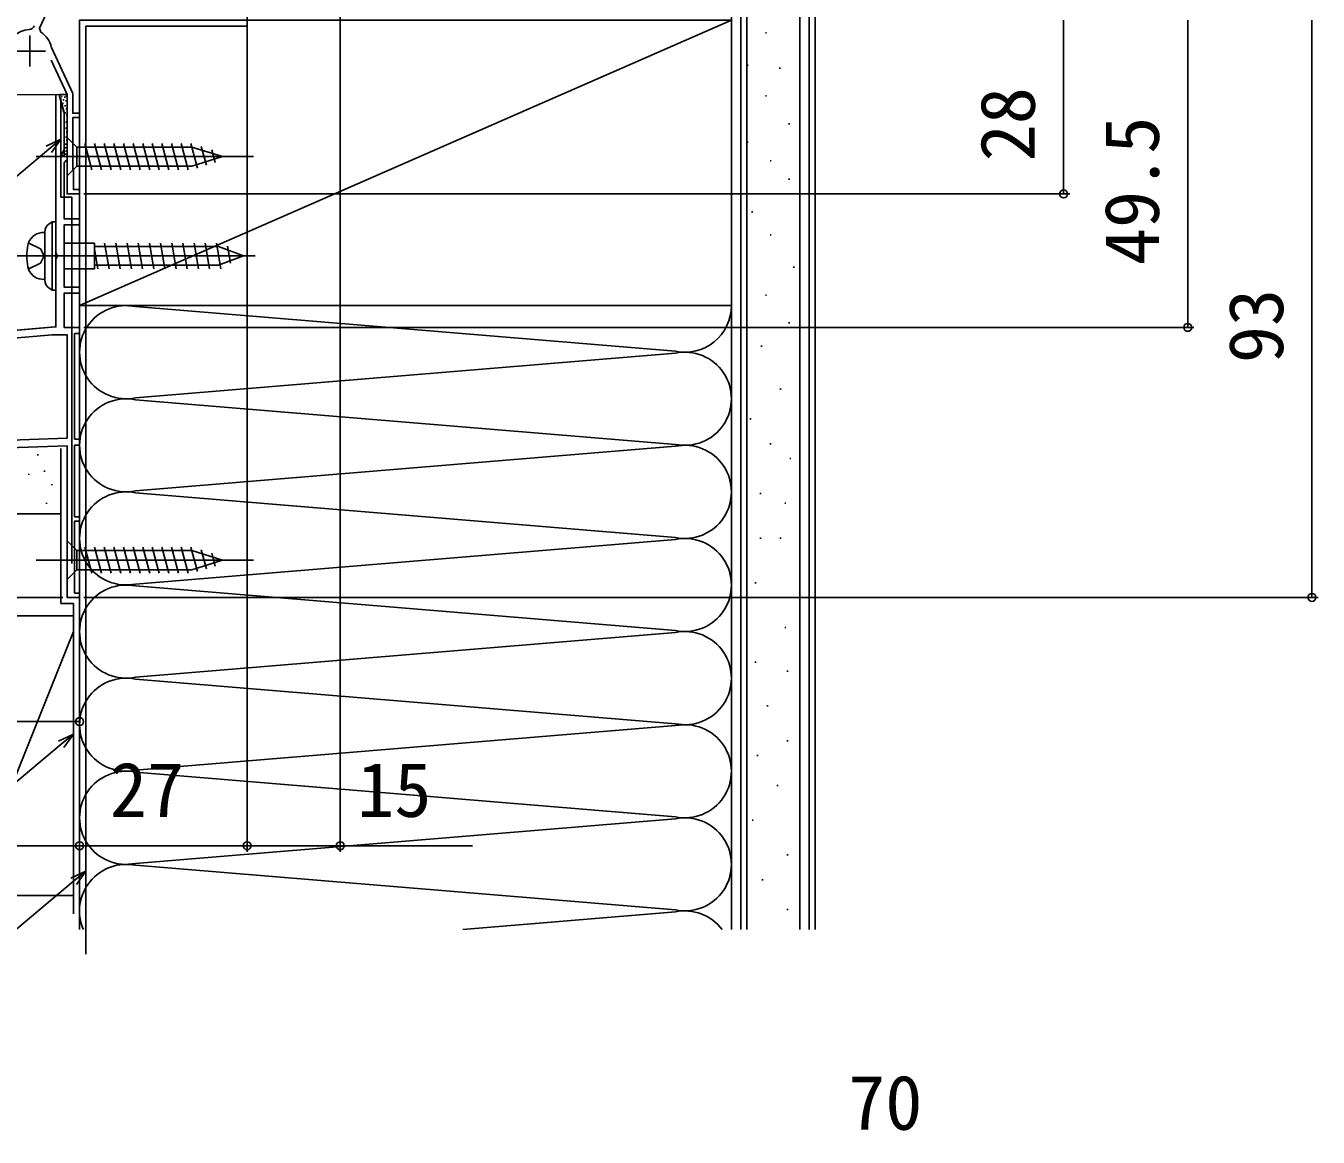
# Model space of a CAD drawing. Units: millimetres, scale not verified. Extents: x -525 to 525, y -782 to 778.
# Drawn here: x -141.4 to 66.7, y -173.2 to 5.8 of the extents above; entities that cross this region are included whole.
import ezdxf
from ezdxf.enums import TextEntityAlignment as Align

# ---------------------------------------------------------------- set-up
doc = ezdxf.new("R2010")
doc.units = ezdxf.units.MM
doc.header["$LTSCALE"] = 4
for name, color, linetype in [('0-2_YKK_11', 7, 'Continuous'), ('0-5_YKK_13', 4, 'Continuous'), ('0-7_YKK_D', 6, 'Continuous'), ('0-9_YSS_K', 3, 'Continuous'), ('0-A_YSS_KE', 3, 'Continuous')]:
    doc.layers.add(name, color=color, linetype=linetype)
doc.layers.add('0-4_YKK_12', color=2, linetype='Continuous', lineweight=18)
doc.styles.add('ＭＳ ゴシック', font='')
doc.styles.get('ＭＳ ゴシック').set_extended_font_data('MS Gothic')

msp = doc.modelspace()

# ---------------------------------------------------------------- linework, layer by layer
at = {"layer": '0-2_YKK_11'}
for p, q in [((-140.787, 4.2), (-140.787, -0.8)), ((-143.287, 1.7), (-138.287, 1.7))]:
    msp.add_line(p, q, dxfattribs=at)
for points in [[(-139.045, 4.735), (-139.249, 5.38), (-129.587, 26.1), (-129.587, 27.4), (-126.987, 27.4), (-126.987, 24.4), (-126.187, 24.4), (-126.187, 27.4), (-124.487, 27.4), (-124.261, 27.503), (-124.05, 27.606), (-119.511, 27.844)], [(-137.383, 0.266), (-134.787, -5.3), (-134.787, -21.3), (-132.787, -21.3), (-132.787, -20.6), (-133.787, -20.6), (-133.787, -17.5), (-133.837, -17.368), (-133.887, -17.235), (-133.887, -9), (-132.787, -9), (-132.787, -8.3), (-133.887, -8.3), (-133.887, -5.1), (-137.323, 2.268), (-137.346, 2.34)], [(-255.918, -53.178), (-136.587, -42.738), (-136.587, -31.817), (-136.437, -31.557), (-136.437, -31.038), (-136.587, -30.778), (-136.587, -5.334), (-136.065, -5.266), (-135.287, -8.17), (-135.287, -14.224), (-135.647, -14.847)], [(-135.647, -14.847), (-135.687, -14.997), (-135.387, -15.297), (-134.787, -15.297), (-134.787, -15.797), (-135.087, -16.097), (-135.287, -16.297), (-135.287, -25.297), (-132.787, -25.297), (-132.787, -26.297), (-135.287, -26.297), (-135.287, -36.297), (-132.787, -36.297), (-132.787, -37.297), (-135.287, -37.297), (-135.287, -42.797), (-132.787, -42.797), (-132.787, -43.797), (-133.587, -43.797), (-133.587, -60.797), (-132.787, -60.797), (-132.787, -61.797), (-133.587, -61.797), (-133.587, -73.297), (-132.787, -73.297), (-132.787, -73.997), (-133.587, -73.997), (-133.587, -85.597), (-132.787, -85.597), (-132.787, -86.297), (-134.787, -86.297), (-134.787, -61.866), (-175.787, -63.297)], [(-222.587, -56.57), (-222.587, -62.097), (-175.808, -62.097), (-134.787, -60.665), (-134.787, -43.997), (-137.219, -43.997), (-159.622, -45.957)]]:
    msp.add_lwpolyline(points, dxfattribs=at)
for centre, radius, start, end in [((-140.787, 1.7), 3.5, 92.26154, 179.78577), ((-140.965, 6.196), 1, 272.26153, 335.00001), ((-140.787, 1.7), 3.5, 10.53364, 60.14176)]:
    msp.add_arc(centre, radius, start, end, dxfattribs=at)
at = {"layer": '0-4_YKK_12'}
for p, q in [((-188.787, -5.3), (-134.787, -5.3)), ((-134.787, -21.3), (-134.787, -5.3)), ((-132.787, -16.85), (-132.787, -86.297)), ((-136.787, -42.697), (-225.786, -50.484)), ((-134.787, -86.297), (-134.787, -64.297)), ((-134.787, -86.297), (-132.787, -86.297))]:
    msp.add_line(p, q, dxfattribs=at)
msp.add_lwpolyline([(-134.787, -21.3), (-132.787, -21.3), (-132.787, 6.7)], dxfattribs=at)
at = {"layer": '0-5_YKK_13'}
for p, q in [((-135.99, -5.552), (-135.297, -8.135)), ((-135.796, -5.3), (-134.987, -5.3)), ((-135.769, -5.583), (-135.569, -5.583)), ((-135.46, -6.124), (-135.26, -6.124)), ((-135.267, -5.738), (-135.067, -5.738)), ((-134.996, -5.545), (-134.796, -5.545)), ((-134.787, -5.5), (-134.787, -15.1)), ((-135.576, -6.743), (-135.376, -6.743)), ((-135.287, -8.212), (-135.287, -15.1)), ((-135.19, -7.129), (-134.99, -7.129)), ((-135.19, -8.25), (-134.99, -8.25)), ((-135.035, -6.318), (-134.835, -6.318)), ((-134.996, -7.593), (-134.796, -7.593)), ((-135.074, -9.757), (-134.874, -9.757)), ((-134.958, -8.559), (-134.787, -8.559)), ((-134.842, -10.104), (-134.787, -10.104)), ((-135.074, -10.684), (-134.874, -10.684)), ((-135.074, -12.152), (-134.874, -12.152)), ((-134.919, -11.341), (-134.787, -11.341)), ((-134.787, -12.2), (-134.787, -18.4)), ((-134.787, -12.2), (-133.237, -13.75)), ((-135.151, -13.891), (-134.951, -13.891)), ((-135.112, -13.273), (-134.912, -13.273)), ((-135.035, -14.432), (-134.835, -14.432)), ((-134.958, -12.655), (-134.787, -12.655)), ((-114.703, -13.75), (-133.237, -13.75)), ((-133.237, -13.75), (-133.237, -16.85)), ((-130.811, -17.4), (-131.936, -13.2)), ((-129.258, -17.4), (-130.383, -13.2)), ((-127.705, -17.4), (-128.83, -13.2)), ((-126.152, -17.4), (-127.277, -13.2)), ((-124.599, -17.4), (-125.724, -13.2)), ((-123.046, -17.4), (-124.172, -13.2)), ((-121.493, -17.4), (-122.619, -13.2)), ((-119.94, -17.4), (-121.066, -13.2)), ((-118.387, -17.4), (-119.513, -13.2)), ((-116.835, -17.4), (-117.96, -13.2)), ((-115.282, -17.4), (-116.407, -13.2)), ((-113.798, -17.141), (-114.854, -13.2)), ((-109.787, -15.3), (-114.703, -13.75)), ((-112.366, -16.69), (-113.18, -13.654)), ((-110.934, -16.239), (-111.483, -14.189)), ((-139.787, -15.3), (-104.787, -15.3)), ((-135.112, -14.896), (-134.912, -14.896)), ((-135.087, -15.3), (-134.987, -15.3)), ((-109.787, -15.3), (-114.703, -16.85)), ((-134.787, -18.4), (-133.237, -16.85)), ((-133.237, -16.85), (-114.703, -16.85)), ((-137.719, -26.153), (-137.187, -25.798)), ((-137.187, -25.798), (-137.187, -36.798)), ((-136.587, -25.798), (-137.187, -25.798)), ((-136.587, -25.798), (-137.087, -25.798)), ((-136.587, -25.798), (-136.587, -36.798)), ((-138.879, -27.541), (-138.387, -27.498)), ((-138.387, -27.401), (-138.387, -35.195)), ((-141.039, -29.198), (-139.091, -30.148)), ((-139.091, -30.148), (-138.479, -31.298)), ((-135.287, -29.248), (-130.387, -29.248)), ((-130.387, -29.248), (-130.387, -33.348)), ((-110.387, -29.798), (-130.387, -29.798)), ((-130.387, -30.149), (-129.833, -33.348)), ((-128.743, -29.248), (-128.033, -33.348)), ((-126.943, -29.248), (-126.233, -33.348)), ((-125.143, -29.248), (-124.433, -33.348)), ((-123.343, -29.248), (-122.633, -33.348)), ((-121.543, -29.248), (-120.833, -33.348)), ((-119.743, -29.248), (-119.033, -33.348)), ((-117.943, -29.248), (-117.233, -33.348)), ((-116.143, -29.248), (-115.433, -33.348)), ((-114.343, -29.248), (-113.633, -33.348)), ((-112.543, -29.248), (-111.833, -33.348)), ((-110.743, -29.248), (-110.033, -33.348)), ((-110.387, -29.798), (-106.387, -31.298)), ((-108.959, -29.695), (-108.472, -32.445)), ((-145.932, -31.298), (-104.518, -31.298)), ((-141.039, -33.398), (-139.091, -32.448)), ((-139.091, -32.448), (-138.479, -31.298)), ((-110.387, -32.798), (-130.387, -32.798)), ((-106.387, -31.298), (-110.387, -32.798)), ((-138.879, -35.055), (-138.387, -35.098)), ((-135.287, -33.348), (-130.387, -33.348)), ((-137.719, -36.443), (-137.187, -36.798)), ((-136.587, -36.798), (-137.187, -36.798)), ((-136.587, -36.798), (-137.087, -36.798)), ((-137.087, -36.798), (-136.587, -36.798)), ((-134.787, -77.201), (-134.787, -83.401)), ((-134.787, -77.201), (-133.237, -78.751)), ((-114.703, -78.751), (-133.237, -78.751)), ((-133.237, -78.751), (-133.237, -81.851)), ((-130.811, -82.401), (-131.936, -78.201)), ((-129.258, -82.401), (-130.383, -78.201)), ((-127.705, -82.401), (-128.83, -78.201)), ((-126.152, -82.401), (-127.277, -78.201)), ((-124.599, -82.401), (-125.724, -78.201)), ((-123.046, -82.401), (-124.171, -78.201)), ((-121.493, -82.401), (-122.618, -78.201)), ((-119.94, -82.401), (-121.066, -78.201)), ((-118.387, -82.401), (-119.513, -78.201)), ((-116.834, -82.401), (-117.96, -78.201)), ((-115.281, -82.401), (-116.407, -78.201)), ((-113.798, -82.143), (-114.854, -78.201)), ((-109.787, -80.301), (-114.703, -78.751)), ((-112.366, -81.691), (-113.179, -78.655)), ((-139.787, -80.301), (-104.787, -80.301)), ((-109.787, -80.301), (-114.703, -81.851)), ((-110.934, -81.24), (-111.483, -79.19)), ((-134.787, -83.401), (-133.237, -81.851)), ((-133.237, -81.851), (-114.703, -81.851))]:
    msp.add_line(p, q, dxfattribs=at)
for centre, radius, start, end in [((-135.796, -5.5), 0.2, 90, 195), ((-134.987, -5.5), 0.2, 0, 90), ((-135.587, -8.212), 0.3, 0, 15), ((-135.087, -15.1), 0.2, 180, 270), ((-134.987, -15.1), 0.2, 270, 0), ((-136.887, -27.401), 1.5, 123.69007, 180), ((-138.663, -30.031), 2.5, 94.97342, 168.76363), ((-132.287, -31.298), 9, 168.76363, 191.23637), ((-138.663, -32.564), 2.5, 191.23637, 265.02658), ((-136.887, -35.195), 1.5, 180, 236.30993)]:
    msp.add_arc(centre, radius, start, end, dxfattribs=at)
at = {"layer": '0-7_YKK_D'}
for p, q in [((-90.787, 43.5), (-90.787, -127.297)), ((-105.787, 28.612), (-105.787, -127.297)), ((-105.787, 28.612), (-105.787, -127.297)), ((25.713, 6.7), (25.713, -21.3)), ((45.713, 6.7), (45.713, -42.797)), ((65.713, 6.7), (65.713, -86.297)), ((-132.087, -21.3), (26.713, -21.3)), ((-132.087, -42.797), (46.713, -42.797)), ((-135.487, -86.297), (-376.788, -86.297)), ((-132.787, -86.997), (-132.787, -127.297)), ((-132.787, -86.997), (-132.787, -107.297)), ((-132.787, -86.997), (-132.787, -127.297)), ((-132.087, -86.297), (66.713, -86.297)), ((-224.587, -106.297), (-132.787, -106.297)), ((-132.787, -126.297), (-262.787, -126.297)), ((-105.787, -126.297), (-132.787, -126.297))]:
    msp.add_line(p, q, dxfattribs=at)
for points in [[(-135.787, -12.478), (-137.74, -14.117), (-152.557, -26.549), (-212.835, -26.549)], [(-138.18, -13.593), (-135.787, -12.478), (-137.301, -14.64)], [(-133.787, -108.323), (-135.741, -109.963), (-182.857, -149.498), (-271.342, -149.498)], [(-136.18, -109.439), (-133.787, -108.323), (-135.301, -110.486)], [(-105.787, -126.297), (-90.787, -126.297), (-69.51, -126.297)], [(-131.787, -130.393), (-133.741, -132.033), (-182.857, -173.246), (-271.342, -173.246)], [(-134.18, -131.509), (-131.787, -130.393), (-133.301, -132.556)]]:
    msp.add_lwpolyline(points, dxfattribs=at)
for centre in [(25.713, -21.3), (45.713, -42.797), (65.713, -86.297), (-132.787, -106.297), (-132.787, -126.297), (-132.787, -126.297), (-105.787, -126.297), (-105.787, -126.297), (-90.787, -126.297)]:
    msp.add_circle(centre, 0.637, dxfattribs=at)
at = {"layer": '0-9_YSS_K'}
for p, q in [((-26.287, 26.7), (-26.287, -139.789)), ((-16.787, 26.7), (-16.787, -139.789)), ((-14.287, -139.789), (-14.287, 26.7)), ((-132.787, -39.3), (-27.787, 6.7)), ((-22.318, 4.656), (-22.118, 4.656)), ((-25.302, -0.566), (-25.102, -0.566)), ((-20.08, -1.042), (-19.88, -1.042)), ((-22.318, -5.518), (-22.118, -5.518)), ((-18.588, -9.994), (-18.388, -9.994)), ((-25.302, -12.978), (-25.102, -12.978)), ((-21.572, -15.962), (-21.372, -15.962)), ((-18.588, -18.946), (-18.388, -18.946)), ((-24.556, -24.168), (-24.356, -24.168)), ((-21.572, -27.897), (-21.372, -27.897)), ((-17.842, -33.119), (-17.642, -33.119)), ((-132.787, -39.3), (-132.787, -139.789)), ((-123.756, -39.458), (-36.819, -46.642)), ((-27.787, -139.789), (-27.787, -39.3)), ((-22.318, -37.595), (-22.118, -37.595)), ((-18.588, -42.071), (-18.388, -42.071)), ((-123.756, -54.142), (-36.819, -46.958)), ((-23.064, -45.801), (-22.864, -45.801)), ((-20.004, -52.732), (-19.804, -52.732)), ((-36.819, -61.642), (-123.756, -54.458)), ((-24.806, -57.534), (-24.606, -57.534)), ((-132.787, -69.843), (-132.787, -61.796)), ((-123.756, -69.142), (-36.819, -61.958)), ((-21.605, -61.535), (-21.405, -61.535)), ((-139.527, -63.22), (-139.527, -63.42)), ((-18.404, -63.936), (-18.204, -63.936)), ((-140.945, -66.367), (-140.945, -66.567)), ((-138.438, -65.864), (-138.438, -66.064)), ((-137.273, -68.036), (-137.273, -68.236)), ((-123.756, -69.458), (-36.819, -76.642)), ((-23.205, -69.538), (-23.005, -69.538)), ((-135.787, -72.843), (-149.787, -72.843)), ((-138.105, -71.04), (-138.105, -71.24)), ((-19.204, -71.139), (-19.004, -71.139)), ((-36.819, -76.958), (-123.756, -84.142)), ((-23.205, -76.741), (-23.005, -76.741)), ((-20.004, -76.741), (-19.804, -76.741)), ((-123.756, -84.458), (-36.819, -91.642)), ((-24.006, -83.944), (-23.806, -83.944)), ((-150.787, -89.293), (-133.787, -89.293)), ((-132.787, -134.293), (-132.787, -89.293)), ((-19.204, -91.147), (-19.004, -91.147)), ((-133.787, -91.793), (-150.787, -134.293)), ((-36.819, -91.958), (-123.756, -99.142)), ((-24.006, -96.749), (-23.806, -96.749)), ((-123.756, -99.458), (-36.819, -106.642)), ((-18.87, -98.173), (-18.67, -98.173)), ((-22.072, -103.775), (-21.872, -103.775)), ((-123.756, -114.142), (-36.819, -106.958)), ((-18.87, -109.377), (-18.67, -109.377)), ((-23.672, -111.778), (-23.472, -111.778)), ((-36.819, -121.642), (-123.756, -114.458)), ((-20.471, -116.58), (-20.271, -116.58)), ((-123.756, -129.142), (-36.819, -121.958)), ((-24.473, -122.182), (-24.273, -122.182)), ((-18.87, -127.784), (-18.67, -127.784)), ((-123.756, -129.458), (-36.819, -136.642)), ((-22.872, -131.786), (-22.672, -131.786)), ((-150.787, -134.293), (-133.787, -134.293)), ((-36.819, -136.958), (-71.077, -139.789)), ((-18.87, -136.588), (-18.67, -136.588))]:
    msp.add_line(p, q, dxfattribs=at)
for centre, start, end in [((-125.287, -46.8), 78.21647, 281.78351), ((-35.287, -39.3), 258.21646, 0), ((-35.287, -54.3), 258.21646, 101.78354), ((-125.287, -61.8), 78.21647, 281.78351), ((-35.287, -69.3), 258.21646, 101.78354), ((-125.287, -76.8), 78.21647, 281.78351), ((-35.287, -84.3), 258.21646, 101.78354), ((-125.287, -91.8), 78.21647, 281.78352), ((-35.287, -99.3), 258.21646, 101.78354), ((-125.287, -106.8), 78.21648, 281.78352), ((-35.287, -114.3), 258.21646, 101.78354), ((-125.287, -121.8), 78.21647, 281.78351), ((-35.287, -129.3), 258.21646, 101.78354), ((-125.287, -136.8), 78.21647, 203.48572), ((-35.287, -144.3), 36.97594, 101.78354)]:
    msp.add_arc(centre, 7.5, start, end, dxfattribs=at)
at = {"layer": '0-A_YSS_KE'}
for p, q in [((-27.787, -139.789), (-27.787, 26.7)), ((-25.287, 26.7), (-25.287, -139.789)), ((-15.287, -139.789), (-15.287, 26.7)), ((-131.787, 5.7), (-105.789, 5.7)), ((-131.787, -143.786), (-131.787, 5.7)), ((-135.787, -87.298), (-135.787, -62.298))]:
    msp.add_line(p, q, dxfattribs=at)
msp.add_lwpolyline([(-27.787, -39.3), (-27.787, 6.7), (-132.787, 6.7), (-132.787, -39.3)], close=True, dxfattribs=at)
for points in [[(-135.787, -5.83), (-135.787, -21.8), (-134.041, -21.8), (-134.041, -80.831)], [(-135.787, -87.298), (-133.787, -87.298), (-133.787, -137.298)]]:
    msp.add_lwpolyline(points, dxfattribs=at)

# ---------------------------------------------------------------- texts
at = {"layer": '0-7_YKK_D', "style": 'ＭＳ ゴシック'}
for s, p in [('28', (23.713, -16.061)), ('49.5', (43.713, -32.776)), ('93', (63.713, -48.56))]:
    msp.add_text(s, height=8.798, rotation=90, dxfattribs=at).set_placement(p, align=Align.BOTTOM_LEFT)
for s, p in [('27', (-127.912, -124.297)), ('15', (-88.078, -124.297)), ('70', (-8.994, -174.696))]:
    msp.add_text(s, height=8.798, dxfattribs=at).set_placement(p, align=Align.BOTTOM_LEFT)

doc.saveas('drawing.dxf')
